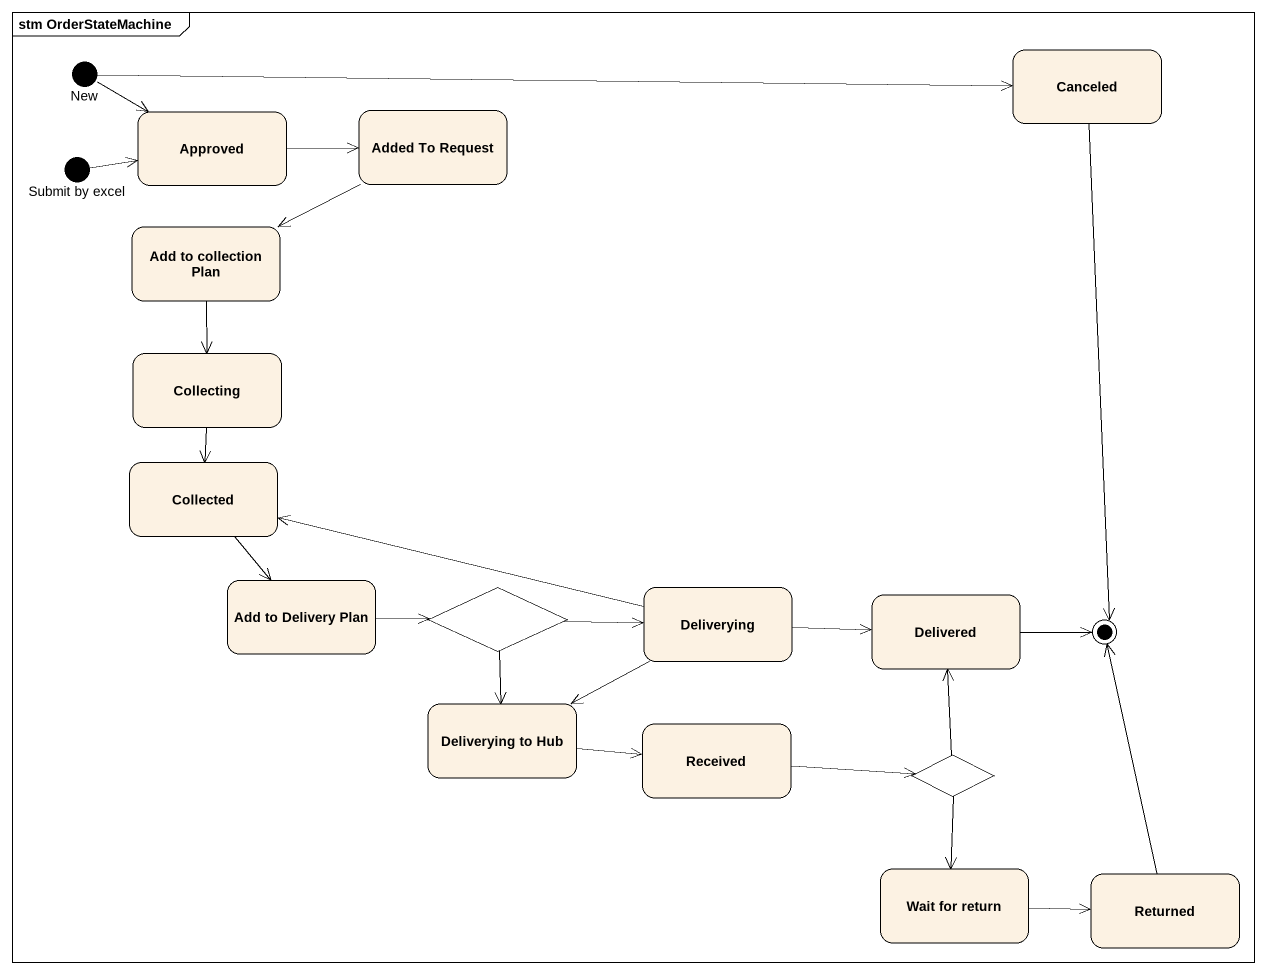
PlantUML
@startuml
mainframe stm OrderStateMachine
hide empty description
state New <<start>>
state Canceled
state Approved
state "Added To Request" as Added_To_Request
state "Submit by excel" as Submit_by_excel <<start>>
state "Add to collection Plan" as Add_to_collection_Plan
state Collecting
state Collected
state "Add to Delivery Plan" as Add_to_Delivery_Plan
state choice1 <<choice>>
state Deliverying
state Delivered
state "Deliverying to Hub" as Deliverying_to_Hub
state Received
state choice2 <<choice>>
state "Wait for return" as Wait_for_return
state Returned
New -right-> Canceled
New -right-> Approved
Approved -right-> Added_To_Request
Added_To_Request -left-> Add_to_collection_Plan
Submit_by_excel -right-> Approved
Add_to_collection_Plan --> Collecting
Collecting --> Collected
Collected --> Add_to_Delivery_Plan
Add_to_Delivery_Plan -right-> choice1
choice1 -right-> Deliverying
choice1 --> Deliverying_to_Hub
Deliverying -left-> Collected
Deliverying -right-> Delivered
Deliverying -left-> Deliverying_to_Hub
Deliverying_to_Hub -right-> Received
Received -right-> choice2
choice2 -up-> Delivered
choice2 --> Wait_for_return
Wait_for_return -right-> Returned
Canceled --> [*]
Delivered -right-> [*]
Returned -up-> [*]
@enduml
